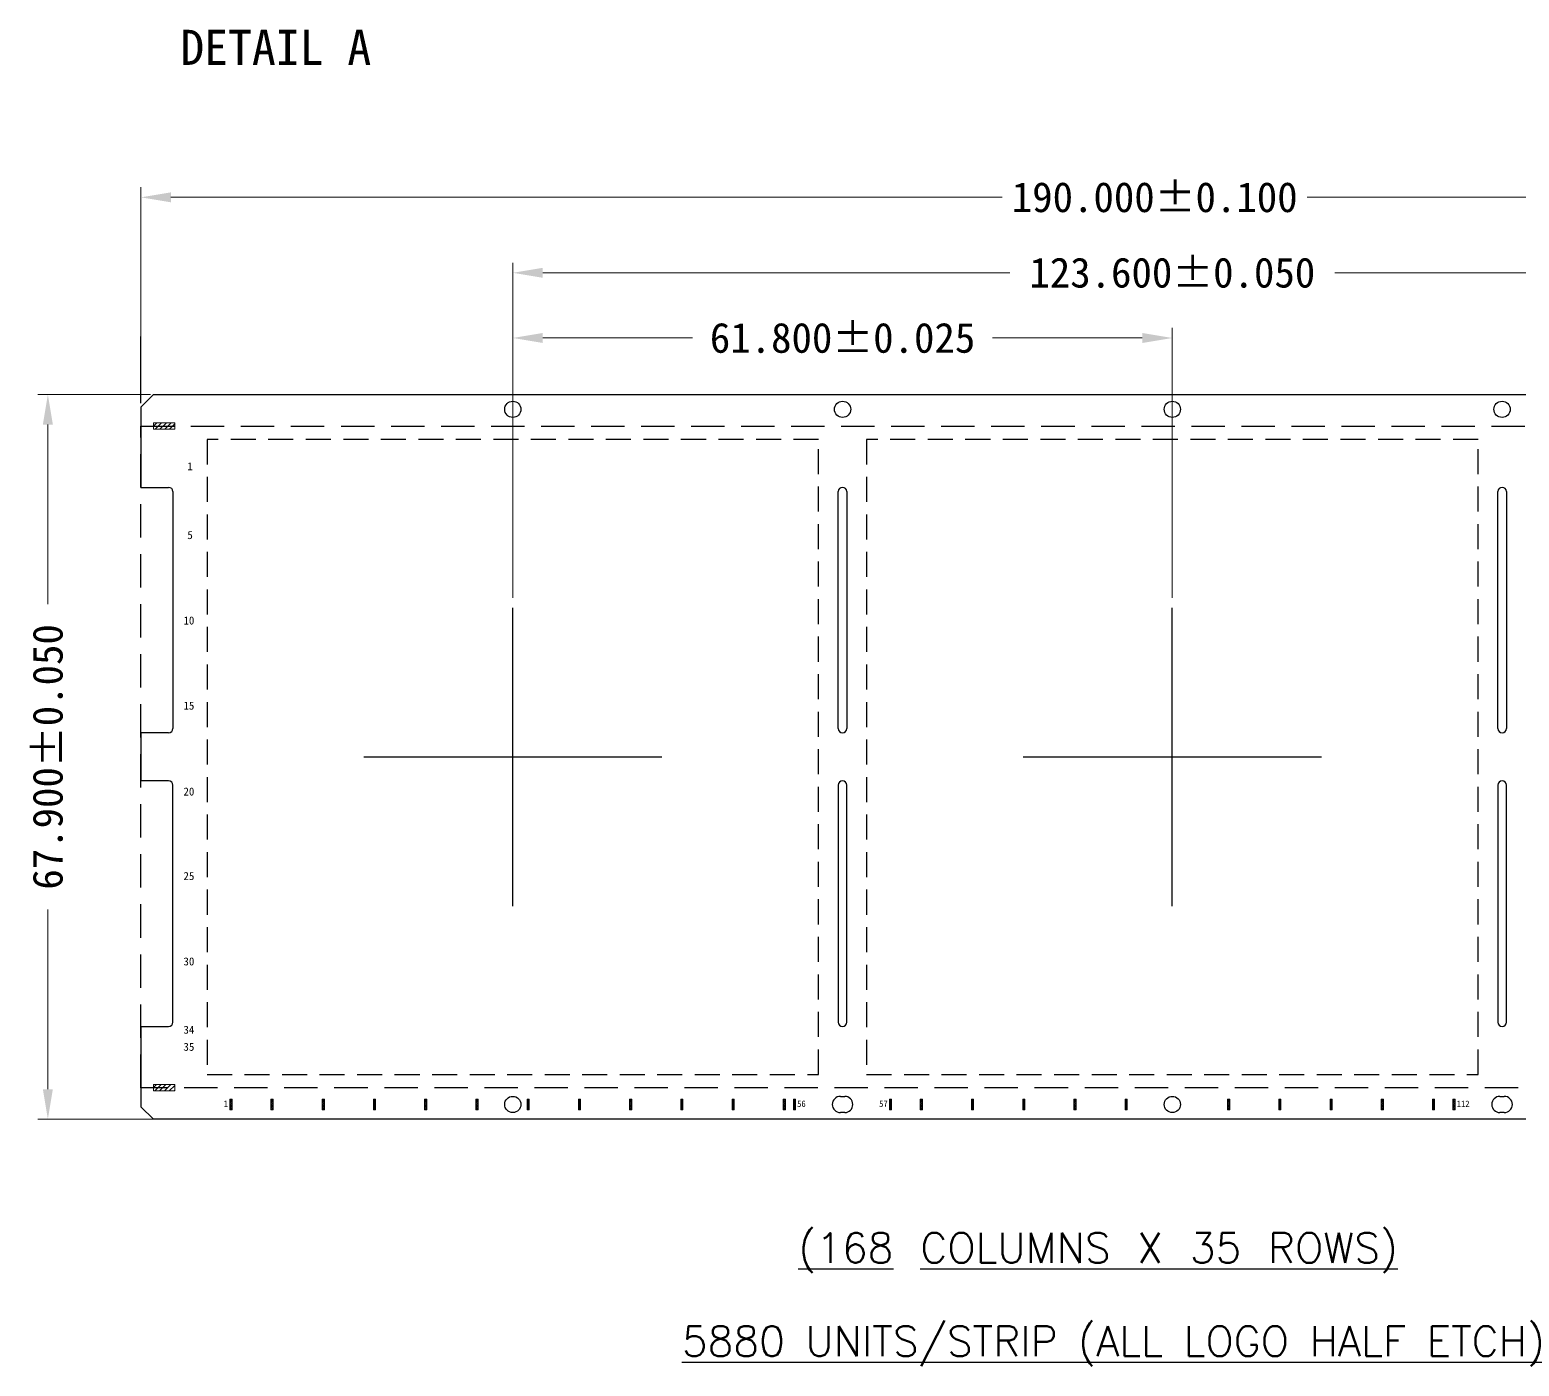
# Model space of a CAD drawing. Extents: x 741 to 839, y -25 to 98.
# Drawn here: x 744.96 to 789.62, y -22.32 to 17.75 of the extents above; entities that cross this region are included whole.
import ezdxf

# ---------------------------------------------------------------- set-up
doc = ezdxf.new("R2010")
doc.units = 0
for name, pattern in [('CENTER', [50.8, 31.75, -6.35, 6.35, -6.35]), ('CENTER2', [28.575, 19.05, -3.175, 3.175, -3.175]), ('DASHED2', [0.375, 0.25, -0.125]), ('HIDDEN', [0.375, 0.25, -0.125])]:
    doc.linetypes.add(name, pattern=pattern)
for name, color, linetype in [('1D', 4, 'Continuous'), ('ECTH', 4, 'Continuous'), ('Half top', 6, 'Continuous'), ('中心线', 1, 'CENTER2')]:
    doc.layers.add(name, color=color, linetype=linetype)
for name, color, linetype, lineweight in [('ETCH', 4, 'Continuous', 15), ('top', 7, 'Continuous', 25), ('标注线', 3, 'Continuous', 9)]:
    doc.layers.add(name, color=color, linetype=linetype, lineweight=lineweight)
doc.styles.get("Standard").update_dxf_attribs({"font": ''})
doc.styles.get('Standard').set_extended_font_data('SimSun')
pattern_1 = [(45, (345.40517, -172.09696), (-0.07184205, 0.07184205), [])]

msp = doc.modelspace()

# ---------------------------------------------------------------- hatches: boundary and pattern name
at = {"layer": 'ETCH', "lineweight": 0}
h = msp.add_hatch(dxfattribs=at)
h.set_pattern_fill('ANSI31', color=256, scale=0.032)
h.set_pattern_definition(pattern_1)
h.paths.add_polyline_path([(749.3033, 5.7725), (748.6633, 5.7725), (748.6633, 5.8685), (749.3033, 5.8685)])
h.paths.add_polyline_path([(749.3033, 5.8685), (748.6633, 5.8685), (748.6633, 5.9645), (749.3033, 5.9645)])
h = msp.add_hatch(dxfattribs=at)
h.set_pattern_fill('ANSI31', color=256, scale=0.032)
h.set_pattern_definition(pattern_1)
h.paths.add_polyline_path([(749.3033, -13.8755), (748.6633, -13.8755), (748.6633, -13.9715), (749.3033, -13.9715)])
h.paths.add_polyline_path([(749.3033, -13.9715), (748.6633, -13.9715), (748.6633, -14.0675), (749.3033, -14.0675)])

# ---------------------------------------------------------------- linework, layer by layer
at = {"layer": '1D', "color": 2, "linetype": 'HIDDEN', "ltscale": 4}
for p, q in [((748.288, -13.9715, 0.1909), (748.288, 5.8685, 0.1909)), ((748.288, 5.8685, 0.1909), (809.088, 5.8685, 0.1909)), ((809.088, -13.9715, 0.1909), (748.288, -13.9715, 0.1909))]:
    msp.add_line(p, q, dxfattribs=at)
at = {"layer": '1D', "linetype": 'HIDDEN', "ltscale": 3}
for p, q in [((768.608, 5.4685, 0.1909), (750.272, 5.4685, 0.1909)), ((750.272, 5.4685, 0.1909), (750.272, -13.5715, 0.1909)), ((768.608, -13.5715, 0.1909), (768.608, 5.4685, 0.1909)), ((788.384, 5.4685, 0.1909), (770.048, 5.4685, 0.1909)), ((770.048, 5.4685, 0.1909), (770.048, -13.5715, 0.1909)), ((788.384, -13.5715, 0.1909), (788.384, 5.4685, 0.1909)), ((750.272, -13.5715, 0.1909), (768.608, -13.5715, 0.1909)), ((770.048, -13.5715, 0.1909), (788.384, -13.5715, 0.1909))]:
    msp.add_line(p, q, dxfattribs=at)
at = {"layer": '1D', "linetype": 'HIDDEN', "lineweight": 0, "ltscale": 3, "elevation": 0.1909}
msp.add_lwpolyline([(748.6633, 5.9645), (749.3033, 5.9645), (749.3033, 5.7725), (748.6633, 5.7725)], close=True, dxfattribs=at)
at = {"layer": '1D', "linetype": 'DASHED2', "lineweight": 0, "ltscale": 3, "elevation": 0.1909}
msp.add_lwpolyline([(748.6633, -14.0675), (749.3033, -14.0675), (749.3033, -13.8755), (748.6633, -13.8755)], close=True, dxfattribs=at)
at = {"layer": 'ECTH'}
msp.add_line((748.288, 6.5581, 0.1909), (748.288, 8.5532, 0.1909), dxfattribs=at)
at = {"layer": 'Half top', "lineweight": 5}
for p, q in [((750.9587, -14.3123, 0.1909), (751.0227, -14.3123, 0.1909)), ((750.9587, -14.6323, 0.1909), (750.9587, -14.3123, 0.1909)), ((750.9587, -14.3601, 0.1909), (751.0066, -14.3123, 0.1909)), ((751.0227, -14.3996, 0.1909), (750.9587, -14.3356, 0.1909)), ((750.9587, -14.4167, 0.1909), (751.0227, -14.3527, 0.1909)), ((751.0227, -14.4561, 0.1909), (750.9587, -14.3921, 0.1909)), ((750.9587, -14.4733, 0.1909), (751.0227, -14.4093, 0.1909)), ((751.0227, -14.5127, 0.1909), (750.9587, -14.4487, 0.1909)), ((750.9587, -14.5299, 0.1909), (751.0227, -14.4659, 0.1909)), ((751.0227, -14.5693, 0.1909), (750.9587, -14.5053, 0.1909)), ((750.9587, -14.5864, 0.1909), (751.0227, -14.5224, 0.1909)), ((751.0227, -14.6258, 0.1909), (750.9587, -14.5618, 0.1909)), ((750.9726, -14.6323, 0.1909), (750.9587, -14.6184, 0.1909)), ((751.0227, -14.6323, 0.1909), (750.9587, -14.6323, 0.1909)), ((750.9694, -14.6323, 0.1909), (751.0227, -14.579, 0.1909)), ((751.0227, -14.343, 0.1909), (750.992, -14.3123, 0.1909)), ((751.0227, -14.3123, 0.1909), (751.0227, -14.6323, 0.1909)), ((752.1888, -14.3601, 0.1909), (752.2367, -14.3123, 0.1909)), ((752.1888, -14.3123, 0.1909), (752.2528, -14.3123, 0.1909)), ((752.1888, -14.6323, 0.1909), (752.1888, -14.3123, 0.1909)), ((752.2528, -14.3996, 0.1909), (752.1888, -14.3356, 0.1909)), ((752.1888, -14.4167, 0.1909), (752.2528, -14.3527, 0.1909)), ((752.2528, -14.4561, 0.1909), (752.1888, -14.3921, 0.1909)), ((752.1888, -14.4733, 0.1909), (752.2528, -14.4093, 0.1909)), ((752.2528, -14.5127, 0.1909), (752.1888, -14.4487, 0.1909)), ((752.1888, -14.5299, 0.1909), (752.2528, -14.4659, 0.1909)), ((752.2528, -14.5693, 0.1909), (752.1888, -14.5053, 0.1909)), ((752.1888, -14.5864, 0.1909), (752.2528, -14.5224, 0.1909)), ((752.2528, -14.6258, 0.1909), (752.1888, -14.5618, 0.1909)), ((752.2027, -14.6323, 0.1909), (752.1888, -14.6184, 0.1909)), ((752.2528, -14.6323, 0.1909), (752.1888, -14.6323, 0.1909)), ((752.1995, -14.6323, 0.1909), (752.2528, -14.579, 0.1909)), ((752.2528, -14.343, 0.1909), (752.2221, -14.3123, 0.1909)), ((752.2528, -14.3123, 0.1909), (752.2528, -14.6323, 0.1909)), ((753.7248, -14.3601, 0.1909), (753.7727, -14.3123, 0.1909)), ((753.7248, -14.3123, 0.1909), (753.7888, -14.3123, 0.1909)), ((753.7248, -14.6323, 0.1909), (753.7248, -14.3123, 0.1909)), ((753.7888, -14.3996, 0.1909), (753.7248, -14.3356, 0.1909)), ((753.7248, -14.4167, 0.1909), (753.7888, -14.3527, 0.1909)), ((753.7888, -14.4561, 0.1909), (753.7248, -14.3921, 0.1909)), ((753.7248, -14.4733, 0.1909), (753.7888, -14.4093, 0.1909)), ((753.7888, -14.5127, 0.1909), (753.7248, -14.4487, 0.1909)), ((753.7248, -14.5299, 0.1909), (753.7888, -14.4659, 0.1909)), ((753.7888, -14.5693, 0.1909), (753.7248, -14.5053, 0.1909)), ((753.7248, -14.5864, 0.1909), (753.7888, -14.5224, 0.1909)), ((753.7888, -14.6258, 0.1909), (753.7248, -14.5618, 0.1909)), ((753.7387, -14.6323, 0.1909), (753.7248, -14.6184, 0.1909)), ((753.7888, -14.6323, 0.1909), (753.7248, -14.6323, 0.1909)), ((753.7355, -14.6323, 0.1909), (753.7888, -14.579, 0.1909)), ((753.7888, -14.343, 0.1909), (753.7581, -14.3123, 0.1909)), ((753.7888, -14.3123, 0.1909), (753.7888, -14.6323, 0.1909)), ((755.2608, -14.3601, 0.1909), (755.3087, -14.3123, 0.1909)), ((755.2608, -14.3123, 0.1909), (755.3248, -14.3123, 0.1909)), ((755.2608, -14.6323, 0.1909), (755.2608, -14.3123, 0.1909)), ((755.3248, -14.3996, 0.1909), (755.2608, -14.3356, 0.1909)), ((755.2608, -14.4167, 0.1909), (755.3248, -14.3527, 0.1909)), ((755.3248, -14.4561, 0.1909), (755.2608, -14.3921, 0.1909)), ((755.2608, -14.4733, 0.1909), (755.3248, -14.4093, 0.1909)), ((755.3248, -14.5127, 0.1909), (755.2608, -14.4487, 0.1909)), ((755.2608, -14.5299, 0.1909), (755.3248, -14.4659, 0.1909)), ((755.3248, -14.5693, 0.1909), (755.2608, -14.5053, 0.1909)), ((755.2608, -14.5864, 0.1909), (755.3248, -14.5224, 0.1909)), ((755.3248, -14.6258, 0.1909), (755.2608, -14.5618, 0.1909)), ((755.2747, -14.6323, 0.1909), (755.2608, -14.6184, 0.1909)), ((755.3248, -14.6323, 0.1909), (755.2608, -14.6323, 0.1909)), ((755.2715, -14.6323, 0.1909), (755.3248, -14.579, 0.1909)), ((755.3248, -14.343, 0.1909), (755.2941, -14.3123, 0.1909)), ((755.3248, -14.3123, 0.1909), (755.3248, -14.6323, 0.1909)), ((756.7968, -14.3601, 0.1909), (756.8447, -14.3123, 0.1909)), ((756.7968, -14.3123, 0.1909), (756.8608, -14.3123, 0.1909)), ((756.7968, -14.6323, 0.1909), (756.7968, -14.3123, 0.1909)), ((756.8608, -14.3996, 0.1909), (756.7968, -14.3356, 0.1909)), ((756.7968, -14.4167, 0.1909), (756.8608, -14.3527, 0.1909)), ((756.8608, -14.4561, 0.1909), (756.7968, -14.3921, 0.1909)), ((756.7968, -14.4733, 0.1909), (756.8608, -14.4093, 0.1909)), ((756.8608, -14.5127, 0.1909), (756.7968, -14.4487, 0.1909)), ((756.7968, -14.5299, 0.1909), (756.8608, -14.4659, 0.1909)), ((756.8608, -14.5693, 0.1909), (756.7968, -14.5053, 0.1909)), ((756.7968, -14.5864, 0.1909), (756.8608, -14.5224, 0.1909)), ((756.8608, -14.6258, 0.1909), (756.7968, -14.5618, 0.1909)), ((756.8107, -14.6323, 0.1909), (756.7968, -14.6184, 0.1909)), ((756.8608, -14.6323, 0.1909), (756.7968, -14.6323, 0.1909)), ((756.8075, -14.6323, 0.1909), (756.8608, -14.579, 0.1909)), ((756.8608, -14.343, 0.1909), (756.8301, -14.3123, 0.1909)), ((756.8608, -14.3123, 0.1909), (756.8608, -14.6323, 0.1909)), ((758.3328, -14.3601, 0.1909), (758.3807, -14.3123, 0.1909)), ((758.3328, -14.3123, 0.1909), (758.3968, -14.3123, 0.1909)), ((758.3328, -14.6323, 0.1909), (758.3328, -14.3123, 0.1909)), ((758.3968, -14.3996, 0.1909), (758.3328, -14.3356, 0.1909)), ((758.3328, -14.4167, 0.1909), (758.3968, -14.3527, 0.1909)), ((758.3968, -14.4561, 0.1909), (758.3328, -14.3921, 0.1909)), ((758.3328, -14.4733, 0.1909), (758.3968, -14.4093, 0.1909)), ((758.3968, -14.5127, 0.1909), (758.3328, -14.4487, 0.1909)), ((758.3328, -14.5299, 0.1909), (758.3968, -14.4659, 0.1909)), ((758.3968, -14.5693, 0.1909), (758.3328, -14.5053, 0.1909)), ((758.3328, -14.5864, 0.1909), (758.3968, -14.5224, 0.1909)), ((758.3968, -14.6258, 0.1909), (758.3328, -14.5618, 0.1909)), ((758.3467, -14.6323, 0.1909), (758.3328, -14.6184, 0.1909)), ((758.3968, -14.6323, 0.1909), (758.3328, -14.6323, 0.1909)), ((758.3435, -14.6323, 0.1909), (758.3968, -14.579, 0.1909)), ((758.3968, -14.343, 0.1909), (758.3661, -14.3123, 0.1909)), ((758.3968, -14.3123, 0.1909), (758.3968, -14.6323, 0.1909)), ((759.8688, -14.3601, 0.1909), (759.9167, -14.3123, 0.1909)), ((759.8688, -14.3123, 0.1909), (759.9328, -14.3123, 0.1909)), ((759.8688, -14.6323, 0.1909), (759.8688, -14.3123, 0.1909)), ((759.9328, -14.3996, 0.1909), (759.8688, -14.3356, 0.1909)), ((759.8688, -14.4167, 0.1909), (759.9328, -14.3527, 0.1909)), ((759.9328, -14.4561, 0.1909), (759.8688, -14.3921, 0.1909)), ((759.8688, -14.4733, 0.1909), (759.9328, -14.4093, 0.1909)), ((759.9328, -14.5127, 0.1909), (759.8688, -14.4487, 0.1909)), ((759.8688, -14.5299, 0.1909), (759.9328, -14.4659, 0.1909)), ((759.9328, -14.5693, 0.1909), (759.8688, -14.5053, 0.1909)), ((759.8688, -14.5864, 0.1909), (759.9328, -14.5224, 0.1909)), ((759.9328, -14.6258, 0.1909), (759.8688, -14.5618, 0.1909)), ((759.8827, -14.6323, 0.1909), (759.8688, -14.6184, 0.1909)), ((759.9328, -14.6323, 0.1909), (759.8688, -14.6323, 0.1909)), ((759.8795, -14.6323, 0.1909), (759.9328, -14.579, 0.1909)), ((759.9328, -14.343, 0.1909), (759.9021, -14.3123, 0.1909)), ((759.9328, -14.3123, 0.1909), (759.9328, -14.6323, 0.1909)), ((761.4048, -14.3601, 0.1909), (761.4527, -14.3123, 0.1909)), ((761.4048, -14.3123, 0.1909), (761.4688, -14.3123, 0.1909)), ((761.4048, -14.6323, 0.1909), (761.4048, -14.3123, 0.1909)), ((761.4688, -14.3996, 0.1909), (761.4048, -14.3356, 0.1909)), ((761.4048, -14.4167, 0.1909), (761.4688, -14.3527, 0.1909)), ((761.4688, -14.4561, 0.1909), (761.4048, -14.3921, 0.1909)), ((761.4048, -14.4733, 0.1909), (761.4688, -14.4093, 0.1909)), ((761.4688, -14.5127, 0.1909), (761.4048, -14.4487, 0.1909)), ((761.4048, -14.5299, 0.1909), (761.4688, -14.4659, 0.1909)), ((761.4688, -14.5693, 0.1909), (761.4048, -14.5053, 0.1909)), ((761.4048, -14.5864, 0.1909), (761.4688, -14.5224, 0.1909)), ((761.4688, -14.6258, 0.1909), (761.4048, -14.5618, 0.1909)), ((761.4187, -14.6323, 0.1909), (761.4048, -14.6184, 0.1909)), ((761.4688, -14.6323, 0.1909), (761.4048, -14.6323, 0.1909)), ((761.4155, -14.6323, 0.1909), (761.4688, -14.579, 0.1909)), ((761.4688, -14.343, 0.1909), (761.4381, -14.3123, 0.1909)), ((761.4688, -14.3123, 0.1909), (761.4688, -14.6323, 0.1909)), ((762.9408, -14.3601, 0.1909), (762.9887, -14.3123, 0.1909)), ((762.9408, -14.3123, 0.1909), (763.0048, -14.3123, 0.1909)), ((762.9408, -14.6323, 0.1909), (762.9408, -14.3123, 0.1909)), ((763.0048, -14.3996, 0.1909), (762.9408, -14.3356, 0.1909)), ((762.9408, -14.4167, 0.1909), (763.0048, -14.3527, 0.1909)), ((763.0048, -14.4561, 0.1909), (762.9408, -14.3921, 0.1909)), ((762.9408, -14.4733, 0.1909), (763.0048, -14.4093, 0.1909)), ((763.0048, -14.5127, 0.1909), (762.9408, -14.4487, 0.1909)), ((762.9408, -14.5299, 0.1909), (763.0048, -14.4659, 0.1909)), ((763.0048, -14.5693, 0.1909), (762.9408, -14.5053, 0.1909)), ((762.9408, -14.5864, 0.1909), (763.0048, -14.5224, 0.1909)), ((763.0048, -14.6258, 0.1909), (762.9408, -14.5618, 0.1909)), ((762.9547, -14.6323, 0.1909), (762.9408, -14.6184, 0.1909)), ((763.0048, -14.6323, 0.1909), (762.9408, -14.6323, 0.1909)), ((762.9515, -14.6323, 0.1909), (763.0048, -14.579, 0.1909)), ((763.0048, -14.343, 0.1909), (762.9741, -14.3123, 0.1909)), ((763.0048, -14.3123, 0.1909), (763.0048, -14.6323, 0.1909)), ((764.4768, -14.3601, 0.1909), (764.5247, -14.3123, 0.1909)), ((764.4768, -14.3123, 0.1909), (764.5408, -14.3123, 0.1909)), ((764.4768, -14.6323, 0.1909), (764.4768, -14.3123, 0.1909)), ((764.5408, -14.3996, 0.1909), (764.4768, -14.3356, 0.1909)), ((764.4768, -14.4167, 0.1909), (764.5408, -14.3527, 0.1909)), ((764.5408, -14.4561, 0.1909), (764.4768, -14.3921, 0.1909)), ((764.4768, -14.4733, 0.1909), (764.5408, -14.4093, 0.1909)), ((764.5408, -14.5127, 0.1909), (764.4768, -14.4487, 0.1909)), ((764.4768, -14.5299, 0.1909), (764.5408, -14.4659, 0.1909)), ((764.5408, -14.5693, 0.1909), (764.4768, -14.5053, 0.1909)), ((764.4768, -14.5864, 0.1909), (764.5408, -14.5224, 0.1909)), ((764.5408, -14.6258, 0.1909), (764.4768, -14.5618, 0.1909)), ((764.4907, -14.6323, 0.1909), (764.4768, -14.6184, 0.1909)), ((764.5408, -14.6323, 0.1909), (764.4768, -14.6323, 0.1909)), ((764.4875, -14.6323, 0.1909), (764.5408, -14.579, 0.1909)), ((764.5408, -14.343, 0.1909), (764.5101, -14.3123, 0.1909)), ((764.5408, -14.3123, 0.1909), (764.5408, -14.6323, 0.1909)), ((766.0128, -14.3601, 0.1909), (766.0607, -14.3123, 0.1909)), ((766.0128, -14.3123, 0.1909), (766.0768, -14.3123, 0.1909)), ((766.0128, -14.6323, 0.1909), (766.0128, -14.3123, 0.1909)), ((766.0768, -14.3996, 0.1909), (766.0128, -14.3356, 0.1909)), ((766.0128, -14.4167, 0.1909), (766.0768, -14.3527, 0.1909)), ((766.0768, -14.4561, 0.1909), (766.0128, -14.3921, 0.1909)), ((766.0128, -14.4733, 0.1909), (766.0768, -14.4093, 0.1909)), ((766.0768, -14.5127, 0.1909), (766.0128, -14.4487, 0.1909)), ((766.0128, -14.5299, 0.1909), (766.0768, -14.4659, 0.1909)), ((766.0768, -14.5693, 0.1909), (766.0128, -14.5053, 0.1909)), ((766.0128, -14.5864, 0.1909), (766.0768, -14.5224, 0.1909)), ((766.0768, -14.6258, 0.1909), (766.0128, -14.5618, 0.1909)), ((766.0267, -14.6323, 0.1909), (766.0128, -14.6184, 0.1909)), ((766.0768, -14.6323, 0.1909), (766.0128, -14.6323, 0.1909)), ((766.0235, -14.6323, 0.1909), (766.0768, -14.579, 0.1909)), ((766.0768, -14.343, 0.1909), (766.0461, -14.3123, 0.1909)), ((766.0768, -14.3123, 0.1909), (766.0768, -14.6323, 0.1909)), ((767.5488, -14.3601, 0.1909), (767.5967, -14.3123, 0.1909)), ((767.5488, -14.3123, 0.1909), (767.6128, -14.3123, 0.1909)), ((767.5488, -14.6323, 0.1909), (767.5488, -14.3123, 0.1909)), ((767.6128, -14.3996, 0.1909), (767.5488, -14.3356, 0.1909)), ((767.5488, -14.4167, 0.1909), (767.6128, -14.3527, 0.1909)), ((767.6128, -14.4561, 0.1909), (767.5488, -14.3921, 0.1909)), ((767.5488, -14.4733, 0.1909), (767.6128, -14.4093, 0.1909)), ((767.6128, -14.5127, 0.1909), (767.5488, -14.4487, 0.1909)), ((767.5488, -14.5299, 0.1909), (767.6128, -14.4659, 0.1909)), ((767.6128, -14.5693, 0.1909), (767.5488, -14.5053, 0.1909)), ((767.5488, -14.5864, 0.1909), (767.6128, -14.5224, 0.1909)), ((767.6128, -14.6258, 0.1909), (767.5488, -14.5618, 0.1909)), ((767.5627, -14.6323, 0.1909), (767.5488, -14.6184, 0.1909)), ((767.6128, -14.6323, 0.1909), (767.5488, -14.6323, 0.1909)), ((767.5595, -14.6323, 0.1909), (767.6128, -14.579, 0.1909)), ((767.6128, -14.6323, 0.1909), (767.6128, -14.3123, 0.1909)), ((767.856, -14.3601, 0.1909), (767.9039, -14.3123, 0.1909)), ((767.856, -14.3123, 0.1909), (767.92, -14.3123, 0.1909)), ((767.856, -14.6323, 0.1909), (767.856, -14.3123, 0.1909)), ((767.92, -14.3996, 0.1909), (767.856, -14.3356, 0.1909)), ((767.856, -14.4167, 0.1909), (767.92, -14.3527, 0.1909)), ((767.92, -14.4561, 0.1909), (767.856, -14.3921, 0.1909)), ((767.856, -14.4733, 0.1909), (767.92, -14.4093, 0.1909)), ((767.92, -14.5127, 0.1909), (767.856, -14.4487, 0.1909)), ((767.856, -14.5299, 0.1909), (767.92, -14.4659, 0.1909)), ((767.92, -14.5693, 0.1909), (767.856, -14.5053, 0.1909)), ((767.856, -14.5864, 0.1909), (767.92, -14.5224, 0.1909)), ((767.92, -14.6258, 0.1909), (767.856, -14.5618, 0.1909)), ((767.8699, -14.6323, 0.1909), (767.856, -14.6184, 0.1909)), ((767.92, -14.6323, 0.1909), (767.856, -14.6323, 0.1909)), ((767.8667, -14.6323, 0.1909), (767.92, -14.579, 0.1909)), ((767.92, -14.6323, 0.1909), (767.92, -14.3123, 0.1909)), ((770.7347, -14.3123, 0.1909), (770.7987, -14.3123, 0.1909)), ((770.7347, -14.6323, 0.1909), (770.7347, -14.3123, 0.1909)), ((770.7347, -14.3601, 0.1909), (770.7826, -14.3123, 0.1909)), ((770.7987, -14.3996, 0.1909), (770.7347, -14.3356, 0.1909)), ((770.7347, -14.4167, 0.1909), (770.7987, -14.3527, 0.1909)), ((770.7987, -14.4561, 0.1909), (770.7347, -14.3921, 0.1909)), ((770.7347, -14.4733, 0.1909), (770.7987, -14.4093, 0.1909)), ((770.7987, -14.5127, 0.1909), (770.7347, -14.4487, 0.1909)), ((770.7347, -14.5299, 0.1909), (770.7987, -14.4659, 0.1909)), ((770.7987, -14.5693, 0.1909), (770.7347, -14.5053, 0.1909)), ((770.7347, -14.5864, 0.1909), (770.7987, -14.5224, 0.1909)), ((770.7987, -14.6258, 0.1909), (770.7347, -14.5618, 0.1909)), ((770.7486, -14.6323, 0.1909), (770.7347, -14.6184, 0.1909)), ((770.7987, -14.6323, 0.1909), (770.7347, -14.6323, 0.1909)), ((770.7454, -14.6323, 0.1909), (770.7987, -14.579, 0.1909)), ((770.7987, -14.343, 0.1909), (770.768, -14.3123, 0.1909)), ((770.7987, -14.3123, 0.1909), (770.7987, -14.6323, 0.1909)), ((771.6576, -14.3601, 0.1909), (771.7055, -14.3123, 0.1909)), ((771.6576, -14.3123, 0.1909), (771.7216, -14.3123, 0.1909)), ((771.6576, -14.6323, 0.1909), (771.6576, -14.3123, 0.1909)), ((771.7216, -14.3996, 0.1909), (771.6576, -14.3356, 0.1909)), ((771.6576, -14.4167, 0.1909), (771.7216, -14.3527, 0.1909)), ((771.7216, -14.4561, 0.1909), (771.6576, -14.3921, 0.1909)), ((771.6576, -14.4733, 0.1909), (771.7216, -14.4093, 0.1909)), ((771.7216, -14.5127, 0.1909), (771.6576, -14.4487, 0.1909)), ((771.6576, -14.5299, 0.1909), (771.7216, -14.4659, 0.1909)), ((771.7216, -14.5693, 0.1909), (771.6576, -14.5053, 0.1909)), ((771.6576, -14.5864, 0.1909), (771.7216, -14.5224, 0.1909)), ((771.7216, -14.6258, 0.1909), (771.6576, -14.5618, 0.1909)), ((771.6715, -14.6323, 0.1909), (771.6576, -14.6184, 0.1909)), ((771.7216, -14.6323, 0.1909), (771.6576, -14.6323, 0.1909)), ((771.6683, -14.6323, 0.1909), (771.7216, -14.579, 0.1909)), ((771.7216, -14.343, 0.1909), (771.6909, -14.3123, 0.1909)), ((771.7216, -14.3123, 0.1909), (771.7216, -14.6323, 0.1909)), ((773.1936, -14.3601, 0.1909), (773.2415, -14.3123, 0.1909)), ((773.1936, -14.3123, 0.1909), (773.2576, -14.3123, 0.1909)), ((773.1936, -14.6323, 0.1909), (773.1936, -14.3123, 0.1909)), ((773.2576, -14.3996, 0.1909), (773.1936, -14.3356, 0.1909)), ((773.1936, -14.4167, 0.1909), (773.2576, -14.3527, 0.1909)), ((773.2576, -14.4561, 0.1909), (773.1936, -14.3921, 0.1909)), ((773.1936, -14.4733, 0.1909), (773.2576, -14.4093, 0.1909)), ((773.2576, -14.5127, 0.1909), (773.1936, -14.4487, 0.1909)), ((773.1936, -14.5299, 0.1909), (773.2576, -14.4659, 0.1909)), ((773.2576, -14.5693, 0.1909), (773.1936, -14.5053, 0.1909)), ((773.1936, -14.5864, 0.1909), (773.2576, -14.5224, 0.1909)), ((773.2576, -14.6258, 0.1909), (773.1936, -14.5618, 0.1909)), ((773.2075, -14.6323, 0.1909), (773.1936, -14.6184, 0.1909)), ((773.2576, -14.6323, 0.1909), (773.1936, -14.6323, 0.1909)), ((773.2043, -14.6323, 0.1909), (773.2576, -14.579, 0.1909)), ((773.2576, -14.343, 0.1909), (773.2269, -14.3123, 0.1909)), ((773.2576, -14.3123, 0.1909), (773.2576, -14.6323, 0.1909)), ((774.7296, -14.3601, 0.1909), (774.7775, -14.3123, 0.1909)), ((774.7296, -14.3123, 0.1909), (774.7936, -14.3123, 0.1909)), ((774.7296, -14.6323, 0.1909), (774.7296, -14.3123, 0.1909)), ((774.7936, -14.3996, 0.1909), (774.7296, -14.3356, 0.1909)), ((774.7296, -14.4167, 0.1909), (774.7936, -14.3527, 0.1909)), ((774.7936, -14.4561, 0.1909), (774.7296, -14.3921, 0.1909)), ((774.7296, -14.4733, 0.1909), (774.7936, -14.4093, 0.1909)), ((774.7936, -14.5127, 0.1909), (774.7296, -14.4487, 0.1909)), ((774.7296, -14.5299, 0.1909), (774.7936, -14.4659, 0.1909)), ((774.7936, -14.5693, 0.1909), (774.7296, -14.5053, 0.1909)), ((774.7296, -14.5864, 0.1909), (774.7936, -14.5224, 0.1909)), ((774.7936, -14.6258, 0.1909), (774.7296, -14.5618, 0.1909)), ((774.7435, -14.6323, 0.1909), (774.7296, -14.6184, 0.1909)), ((774.7936, -14.6323, 0.1909), (774.7296, -14.6323, 0.1909)), ((774.7403, -14.6323, 0.1909), (774.7936, -14.579, 0.1909)), ((774.7936, -14.343, 0.1909), (774.7629, -14.3123, 0.1909)), ((774.7936, -14.3123, 0.1909), (774.7936, -14.6323, 0.1909)), ((776.2656, -14.3601, 0.1909), (776.3135, -14.3123, 0.1909)), ((776.2656, -14.3123, 0.1909), (776.3296, -14.3123, 0.1909)), ((776.2656, -14.6323, 0.1909), (776.2656, -14.3123, 0.1909)), ((776.3296, -14.3996, 0.1909), (776.2656, -14.3356, 0.1909)), ((776.2656, -14.4167, 0.1909), (776.3296, -14.3527, 0.1909)), ((776.3296, -14.4561, 0.1909), (776.2656, -14.3921, 0.1909)), ((776.2656, -14.4733, 0.1909), (776.3296, -14.4093, 0.1909)), ((776.3296, -14.5127, 0.1909), (776.2656, -14.4487, 0.1909)), ((776.2656, -14.5299, 0.1909), (776.3296, -14.4659, 0.1909)), ((776.3296, -14.5693, 0.1909), (776.2656, -14.5053, 0.1909)), ((776.2656, -14.5864, 0.1909), (776.3296, -14.5224, 0.1909)), ((776.3296, -14.6258, 0.1909), (776.2656, -14.5618, 0.1909)), ((776.2795, -14.6323, 0.1909), (776.2656, -14.6184, 0.1909)), ((776.3296, -14.6323, 0.1909), (776.2656, -14.6323, 0.1909)), ((776.2763, -14.6323, 0.1909), (776.3296, -14.579, 0.1909)), ((776.3296, -14.343, 0.1909), (776.2989, -14.3123, 0.1909)), ((776.3296, -14.3123, 0.1909), (776.3296, -14.6323, 0.1909)), ((777.8016, -14.3601, 0.1909), (777.8495, -14.3123, 0.1909)), ((777.8016, -14.3123, 0.1909), (777.8656, -14.3123, 0.1909)), ((777.8016, -14.6323, 0.1909), (777.8016, -14.3123, 0.1909)), ((777.8656, -14.3996, 0.1909), (777.8016, -14.3356, 0.1909)), ((777.8016, -14.4167, 0.1909), (777.8656, -14.3527, 0.1909)), ((777.8656, -14.4561, 0.1909), (777.8016, -14.3921, 0.1909)), ((777.8016, -14.4733, 0.1909), (777.8656, -14.4093, 0.1909)), ((777.8656, -14.5127, 0.1909), (777.8016, -14.4487, 0.1909)), ((777.8016, -14.5299, 0.1909), (777.8656, -14.4659, 0.1909)), ((777.8656, -14.5693, 0.1909), (777.8016, -14.5053, 0.1909)), ((777.8016, -14.5864, 0.1909), (777.8656, -14.5224, 0.1909)), ((777.8656, -14.6258, 0.1909), (777.8016, -14.5618, 0.1909)), ((777.8155, -14.6323, 0.1909), (777.8016, -14.6184, 0.1909)), ((777.8656, -14.6323, 0.1909), (777.8016, -14.6323, 0.1909)), ((777.8123, -14.6323, 0.1909), (777.8656, -14.579, 0.1909)), ((777.8656, -14.343, 0.1909), (777.8349, -14.3123, 0.1909)), ((777.8656, -14.3123, 0.1909), (777.8656, -14.6323, 0.1909)), ((780.8736, -14.3601, 0.1909), (780.9215, -14.3123, 0.1909)), ((780.8736, -14.3123, 0.1909), (780.9376, -14.3123, 0.1909)), ((780.8736, -14.6323, 0.1909), (780.8736, -14.3123, 0.1909)), ((780.9376, -14.3996, 0.1909), (780.8736, -14.3356, 0.1909)), ((780.8736, -14.4167, 0.1909), (780.9376, -14.3527, 0.1909)), ((780.9376, -14.4561, 0.1909), (780.8736, -14.3921, 0.1909)), ((780.8736, -14.4733, 0.1909), (780.9376, -14.4093, 0.1909)), ((780.9376, -14.5127, 0.1909), (780.8736, -14.4487, 0.1909)), ((780.8736, -14.5299, 0.1909), (780.9376, -14.4659, 0.1909)), ((780.9376, -14.5693, 0.1909), (780.8736, -14.5053, 0.1909)), ((780.8736, -14.5864, 0.1909), (780.9376, -14.5224, 0.1909)), ((780.9376, -14.6258, 0.1909), (780.8736, -14.5618, 0.1909)), ((780.8875, -14.6323, 0.1909), (780.8736, -14.6184, 0.1909)), ((780.9376, -14.6323, 0.1909), (780.8736, -14.6323, 0.1909)), ((780.8843, -14.6323, 0.1909), (780.9376, -14.579, 0.1909)), ((780.9376, -14.343, 0.1909), (780.9069, -14.3123, 0.1909)), ((780.9376, -14.3123, 0.1909), (780.9376, -14.6323, 0.1909)), ((782.4096, -14.3601, 0.1909), (782.4575, -14.3123, 0.1909)), ((782.4096, -14.3123, 0.1909), (782.4736, -14.3123, 0.1909)), ((782.4096, -14.6323, 0.1909), (782.4096, -14.3123, 0.1909)), ((782.4736, -14.3996, 0.1909), (782.4096, -14.3356, 0.1909)), ((782.4096, -14.4167, 0.1909), (782.4736, -14.3527, 0.1909)), ((782.4736, -14.4561, 0.1909), (782.4096, -14.3921, 0.1909)), ((782.4096, -14.4733, 0.1909), (782.4736, -14.4093, 0.1909)), ((782.4736, -14.5127, 0.1909), (782.4096, -14.4487, 0.1909)), ((782.4096, -14.5299, 0.1909), (782.4736, -14.4659, 0.1909)), ((782.4736, -14.5693, 0.1909), (782.4096, -14.5053, 0.1909)), ((782.4096, -14.5864, 0.1909), (782.4736, -14.5224, 0.1909)), ((782.4736, -14.6258, 0.1909), (782.4096, -14.5618, 0.1909)), ((782.4235, -14.6323, 0.1909), (782.4096, -14.6184, 0.1909)), ((782.4736, -14.6323, 0.1909), (782.4096, -14.6323, 0.1909)), ((782.4203, -14.6323, 0.1909), (782.4736, -14.579, 0.1909)), ((782.4736, -14.343, 0.1909), (782.4429, -14.3123, 0.1909)), ((782.4736, -14.3123, 0.1909), (782.4736, -14.6323, 0.1909)), ((783.9456, -14.3601, 0.1909), (783.9935, -14.3123, 0.1909)), ((783.9456, -14.3123, 0.1909), (784.0096, -14.3123, 0.1909)), ((783.9456, -14.6323, 0.1909), (783.9456, -14.3123, 0.1909)), ((784.0096, -14.3996, 0.1909), (783.9456, -14.3356, 0.1909)), ((783.9456, -14.4167, 0.1909), (784.0096, -14.3527, 0.1909)), ((784.0096, -14.4561, 0.1909), (783.9456, -14.3921, 0.1909)), ((783.9456, -14.4733, 0.1909), (784.0096, -14.4093, 0.1909)), ((784.0096, -14.5127, 0.1909), (783.9456, -14.4487, 0.1909)), ((783.9456, -14.5299, 0.1909), (784.0096, -14.4659, 0.1909)), ((784.0096, -14.5693, 0.1909), (783.9456, -14.5053, 0.1909)), ((783.9456, -14.5864, 0.1909), (784.0096, -14.5224, 0.1909)), ((784.0096, -14.6258, 0.1909), (783.9456, -14.5618, 0.1909)), ((783.9595, -14.6323, 0.1909), (783.9456, -14.6184, 0.1909)), ((784.0096, -14.6323, 0.1909), (783.9456, -14.6323, 0.1909)), ((783.9563, -14.6323, 0.1909), (784.0096, -14.579, 0.1909)), ((784.0096, -14.343, 0.1909), (783.9789, -14.3123, 0.1909)), ((784.0096, -14.3123, 0.1909), (784.0096, -14.6323, 0.1909)), ((785.4816, -14.3601, 0.1909), (785.5295, -14.3123, 0.1909)), ((785.4816, -14.3123, 0.1909), (785.5456, -14.3123, 0.1909)), ((785.4816, -14.6323, 0.1909), (785.4816, -14.3123, 0.1909)), ((785.5456, -14.3996, 0.1909), (785.4816, -14.3356, 0.1909)), ((785.4816, -14.4167, 0.1909), (785.5456, -14.3527, 0.1909)), ((785.5456, -14.4561, 0.1909), (785.4816, -14.3921, 0.1909)), ((785.4816, -14.4733, 0.1909), (785.5456, -14.4093, 0.1909)), ((785.5456, -14.5127, 0.1909), (785.4816, -14.4487, 0.1909)), ((785.4816, -14.5299, 0.1909), (785.5456, -14.4659, 0.1909)), ((785.5456, -14.5693, 0.1909), (785.4816, -14.5053, 0.1909)), ((785.4816, -14.5864, 0.1909), (785.5456, -14.5224, 0.1909)), ((785.5456, -14.6258, 0.1909), (785.4816, -14.5618, 0.1909)), ((785.4955, -14.6323, 0.1909), (785.4816, -14.6184, 0.1909)), ((785.5456, -14.6323, 0.1909), (785.4816, -14.6323, 0.1909)), ((785.4923, -14.6323, 0.1909), (785.5456, -14.579, 0.1909)), ((785.5456, -14.343, 0.1909), (785.5149, -14.3123, 0.1909)), ((785.5456, -14.3123, 0.1909), (785.5456, -14.6323, 0.1909)), ((787.0176, -14.3601, 0.1909), (787.0655, -14.3123, 0.1909)), ((787.0176, -14.3123, 0.1909), (787.0816, -14.3123, 0.1909)), ((787.0176, -14.6323, 0.1909), (787.0176, -14.3123, 0.1909)), ((787.0816, -14.3996, 0.1909), (787.0176, -14.3356, 0.1909)), ((787.0176, -14.4167, 0.1909), (787.0816, -14.3527, 0.1909)), ((787.0816, -14.4561, 0.1909), (787.0176, -14.3921, 0.1909)), ((787.0176, -14.4733, 0.1909), (787.0816, -14.4093, 0.1909)), ((787.0816, -14.5127, 0.1909), (787.0176, -14.4487, 0.1909)), ((787.0176, -14.5299, 0.1909), (787.0816, -14.4659, 0.1909)), ((787.0816, -14.5693, 0.1909), (787.0176, -14.5053, 0.1909)), ((787.0176, -14.5864, 0.1909), (787.0816, -14.5224, 0.1909)), ((787.0816, -14.6258, 0.1909), (787.0176, -14.5618, 0.1909)), ((787.0315, -14.6323, 0.1909), (787.0176, -14.6184, 0.1909)), ((787.0816, -14.6323, 0.1909), (787.0176, -14.6323, 0.1909)), ((787.0283, -14.6323, 0.1909), (787.0816, -14.579, 0.1909)), ((787.0816, -14.6323, 0.1909), (787.0816, -14.3123, 0.1909)), ((787.632, -14.3601, 0.1909), (787.6799, -14.3123, 0.1909)), ((787.632, -14.3123, 0.1909), (787.696, -14.3123, 0.1909)), ((787.632, -14.6323, 0.1909), (787.632, -14.3123, 0.1909)), ((787.696, -14.3996, 0.1909), (787.632, -14.3356, 0.1909)), ((787.632, -14.4167, 0.1909), (787.696, -14.3527, 0.1909)), ((787.696, -14.4561, 0.1909), (787.632, -14.3921, 0.1909)), ((787.632, -14.4733, 0.1909), (787.696, -14.4093, 0.1909)), ((787.696, -14.5127, 0.1909), (787.632, -14.4487, 0.1909)), ((787.632, -14.5299, 0.1909), (787.696, -14.4659, 0.1909)), ((787.696, -14.5693, 0.1909), (787.632, -14.5053, 0.1909)), ((787.632, -14.5864, 0.1909), (787.696, -14.5224, 0.1909)), ((787.696, -14.6258, 0.1909), (787.632, -14.5618, 0.1909)), ((787.6459, -14.6323, 0.1909), (787.632, -14.6184, 0.1909)), ((787.696, -14.6323, 0.1909), (787.632, -14.6323, 0.1909)), ((787.6427, -14.6323, 0.1909), (787.696, -14.579, 0.1909)), ((787.696, -14.6323, 0.1909), (787.696, -14.3123, 0.1909))]:
    msp.add_line(p, q, dxfattribs=at)
at = {"layer": 'top'}
for p, q in [((748.288, 6.4372, 0.1909), (748.6633, 6.8125, 0.1909)), ((748.6633, 6.8125, 0.1909), (808.7127, 6.8125, 0.1909)), ((748.288, 6.4372, 0.1909), (748.288, 4.0285, 0.1909)), ((748.288, 4.0285, 0.1909), (749.12, 4.0285, 0.1909)), ((749.248, 3.9005, 0.1909), (749.248, -3.2035, 0.1909)), ((769.2, -3.2035, 0.1909), (769.2, 3.9005, 0.1909)), ((769.456, 3.9005, 0.1909), (769.456, -3.2035, 0.1909)), ((788.976, -3.2035, 0.1909), (788.976, 3.9005, 0.1909)), ((789.232, 3.9005, 0.1909), (789.232, -3.2035, 0.1909)), ((748.288, -3.3315, 0.1909), (748.288, -4.7715, 0.1909)), ((749.12, -3.3315, 0.1909), (748.288, -3.3315, 0.1909)), ((749.12, -4.7715, 0.1909), (748.288, -4.7715, 0.1909)), ((749.248, -12.0035, 0.1909), (749.248, -4.8995, 0.1909)), ((769.2, -4.8995, 0.1909), (769.2, -12.0035, 0.1909)), ((769.456, -12.0035, 0.1909), (769.456, -4.8995, 0.1909)), ((788.976, -4.8995, 0.1909), (788.976, -12.0035, 0.1909)), ((789.232, -12.0035, 0.1909), (789.232, -4.8995, 0.1909)), ((748.288, -12.1315, 0.1909), (748.288, -14.5402, 0.1909)), ((748.288, -12.1315, 0.1909), (749.12, -12.1315, 0.1909)), ((769.264, -14.2285, 0.1909), (769.392, -14.2285, 0.1909)), ((789.04, -14.2285, 0.1909), (789.168, -14.2285, 0.1909)), ((748.288, -14.5402, 0.1909), (748.6633, -14.9155, 0.1909)), ((769.392, -14.7161, 0.1909), (769.264, -14.7161, 0.1909)), ((789.168, -14.7161, 0.1909), (789.04, -14.7161, 0.1909)), ((808.7127, -14.9155, 0.1909), (748.6633, -14.9155, 0.1909))]:
    msp.add_line(p, q, dxfattribs=at)
for centre in [(759.44, 6.3693, 0.1909), (769.328, 6.3693, 0.1909), (779.216, 6.3693, 0.1909), (789.104, 6.3693, 0.1909), (759.44, -14.4723, 0.1909), (779.216, -14.4723, 0.1909)]:
    msp.add_circle(centre, 0.2438, dxfattribs=at)
for centre, radius, start, end in [((749.12, 3.9005, 0.1909), 0.128, 0, 90), ((769.328, 3.9005, 0.1909), 0.128, 360, 180), ((789.104, 3.9005, 0.1909), 0.128, 360, 180), ((749.12, -3.2035, 0.1909), 0.128, 270, 360), ((769.328, -3.2035, 0.1909), 0.128, 180, 0), ((789.104, -3.2035, 0.1909), 0.128, 180, 0), ((749.12, -4.8995, 0.1909), 0.128, 0, 90), ((769.328, -4.8995, 0.1909), 0.128, 0, 180), ((789.104, -4.8995, 0.1909), 0.128, 0, 180), ((749.12, -12.0035, 0.1909), 0.128, 270, 0), ((769.328, -12.0035, 0.1909), 0.128, 180, 0), ((789.104, -12.0035, 0.1909), 0.128, 180, 0), ((769.264, -14.4723, 0.1909), 0.2438, 90, 270), ((769.392, -14.4723, 0.1909), 0.2438, 270, 90), ((789.04, -14.4723, 0.1909), 0.2438, 90, 270), ((789.168, -14.4723, 0.1909), 0.2438, 270, 90)]:
    msp.add_arc(centre, radius, start, end, dxfattribs=at)
at = {"layer": '中心线', "linetype": 'CENTER', "ltscale": 4.45}
for p, q in [((759.44, -8.5224, 0.1909), (759.44, 0.4194, 0.1909)), ((779.216, -8.5224, 0.1909), (779.216, 0.4194, 0.1909)), ((754.9691, -4.0515, 0.1909), (763.911, -4.0515, 0.1909)), ((774.7451, -4.0515, 0.1909), (783.687, -4.0515, 0.1909))]:
    msp.add_line(p, q, dxfattribs=at)
at = {"layer": '标注线'}
for p, q in [((748.288, 7.1125, 0.1909), (748.288, 13.0248, 0.1909)), ((749.188, 12.7248, 0.1909), (774.113, 12.7248, 0.1909)), ((808.188, 12.7248, 0.1909), (783.263, 12.7248, 0.1909)), ((759.44, 0.7194, 0.1909), (759.44, 10.7621, 0.1909)), ((760.34, 10.4621, 0.1909), (774.341, 10.4621, 0.1909)), ((798.092, 10.4621, 0.1909), (784.091, 10.4621, 0.1909)), ((759.44, 6.8525, 0.1909), (759.44, 8.5532, 0.1909)), ((760.34, 8.5076, 0.1909), (764.828, 8.5076, 0.1909)), ((778.316, 8.5076, 0.1909), (773.828, 8.5076, 0.1909)), ((779.216, 0.7194, 0.1909), (779.216, 8.8076, 0.1909)), ((748.5773, 6.8125, 0.1909), (745.1978, 6.8125, 0.1909)), ((745.4978, 5.9125, 0.1909), (745.4978, 0.5235, 0.1909)), ((745.4978, -14.0155, 0.1909), (745.4978, -8.6265, 0.1909)), ((748.6633, -14.9155, 0.1909), (745.1978, -14.9155, 0.1909))]:
    msp.add_line(p, q, dxfattribs=at)
for points in [[(749.188, 12.8748, 0.1909), (749.188, 12.5748, 0.1909), (748.288, 12.7248, 0.1909)], [(760.34, 10.6121, 0.1909), (760.34, 10.3121, 0.1909), (759.44, 10.4621, 0.1909)], [(760.34, 8.6576, 0.1909), (760.34, 8.3576, 0.1909), (759.44, 8.5076, 0.1909)], [(778.316, 8.6576, 0.1909), (778.316, 8.3576, 0.1909), (779.216, 8.5076, 0.1909)], [(745.3478, 5.9125, 0.1909), (745.6478, 5.9125, 0.1909), (745.4978, 6.8125, 0.1909)], [(745.3478, -14.0155, 0.1909), (745.6478, -14.0155, 0.1909), (745.4978, -14.9155, 0.1909)]]:
    msp.add_solid(points, dxfattribs=at)

# ---------------------------------------------------------------- texts
at = {"layer": 'ECTH'}
for s, p in [('1', (749.6818, 4.5416, 0.1909)), ('5', (749.6818, 2.4793, 0.1909)), ('10', (749.564, -0.0825, 0.1909)), ('15', (749.564, -2.6344, 0.1909)), ('20', (749.564, -5.21, 0.1909)), ('25', (749.564, -7.7427, 0.1909)), ('30', (749.564, -10.3027, 0.1909)), ('34', (749.564, -12.3507, 0.1909)), ('35', (749.564, -12.8627, 0.1909))]:
    msp.add_text(s, height=0.24, dxfattribs=at).set_placement(p)
at = {"layer": 'ECTH', "insert": (776.9908, -18.9203, -0.0667), "char_height": 0.9, "attachment_point": 5, "bg_fill": 2}
msp.add_mtext('{\\Ftxt.shx|c0;\\L(\\Ftxt.shx|c134;168\\Ftxt.shx|c0; COLUMNS X \\Ftxt.shx|c134;35\\Ftxt.shx|c0; ROWS)}', dxfattribs=at)
at = {"layer": 'ECTH', "insert": (777.4527, -21.7186, 0.1909), "char_height": 0.9, "attachment_point": 5}
msp.add_mtext('{\\Fsimplex.shx|c134;\\L5880\\Fsimplex.shx|c0; UNITS/STRIP (ALL LOGO HALF ETCH)}', dxfattribs=at)
at = {"layer": 'Half top', "lineweight": 5}
for s, height, p in [('1', 0.1907, (750.769, -14.5434, 0.1909)), ('56', 0.19067, (767.9649, -14.5454, 0.1909)), ('57', 0.19067, (770.4237, -14.5434, 0.1909)), ('112', 0.19067, (787.7409, -14.5454, 0.1909))]:
    msp.add_text(s, height=height, dxfattribs=at).set_placement(p)
at = {"layer": '标注线', "lineweight": 0}
msp.add_text('DETAIL A', height=1.05186, dxfattribs=at).set_placement((749.47, 16.6956, 0.1909))
at = {"layer": '标注线', "char_height": 0.9, "attachment_point": 5}
for s, insert in [('\\A1;190.000±0.100', (778.688, 12.7248, 0.1909)), ('\\A1;123.600±0.050', (779.216, 10.4621, 0.1909)), ('\\A1;61.800±0.025', (769.328, 8.5076, 0.1909))]:
    msp.add_mtext(s, dxfattribs=dict(at, insert=insert))
at = {"layer": '标注线', "insert": (745.4978, -4.0515, 0.1909), "char_height": 0.9, "attachment_point": 5, "rotation": 90}
msp.add_mtext('\\A1;67.900±0.050', dxfattribs=at)

doc.saveas('drawing.dxf')
